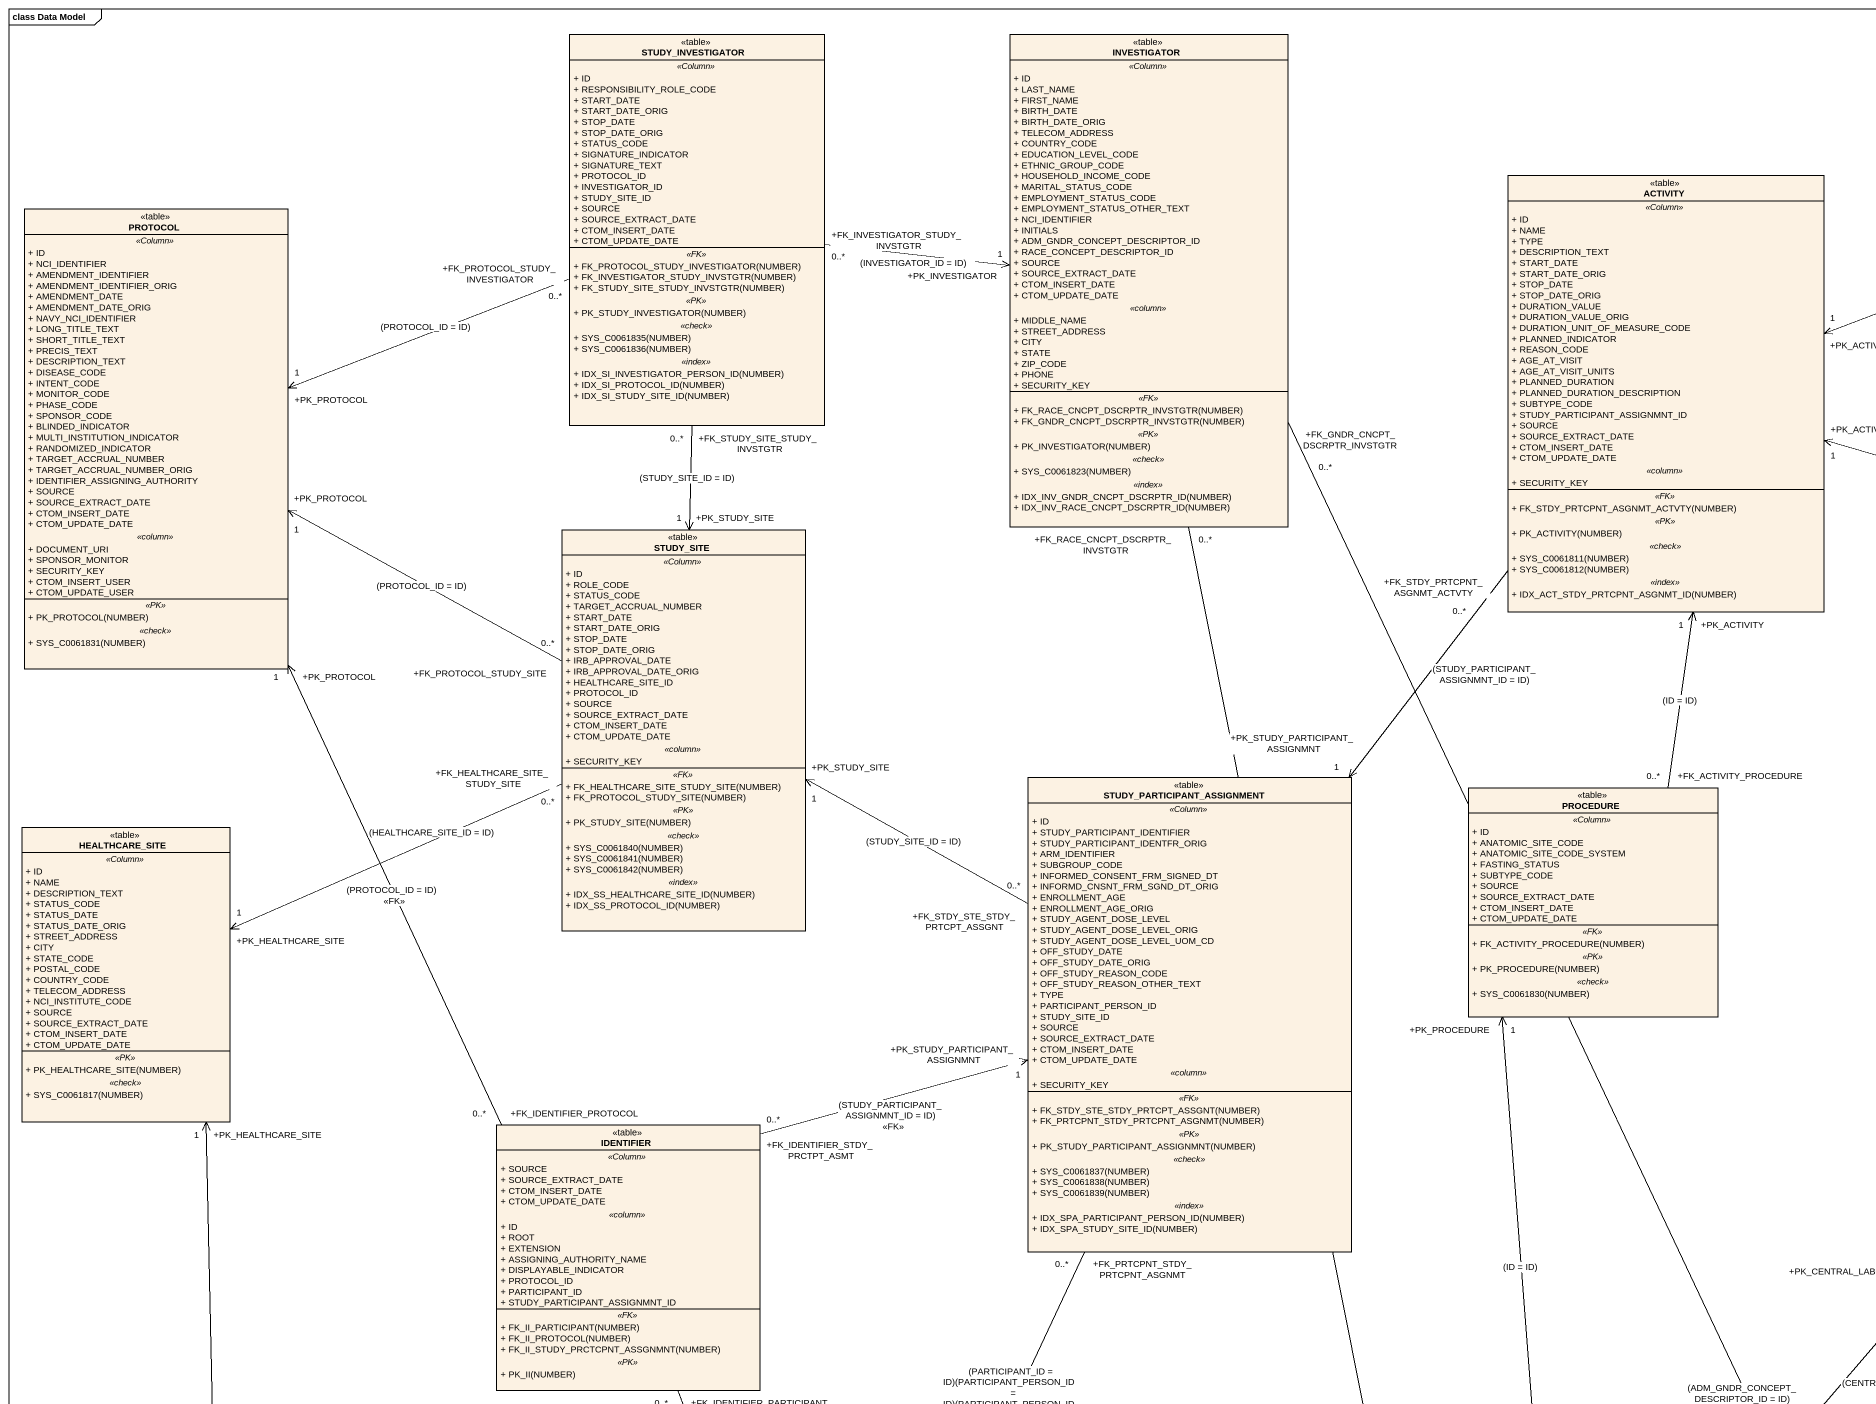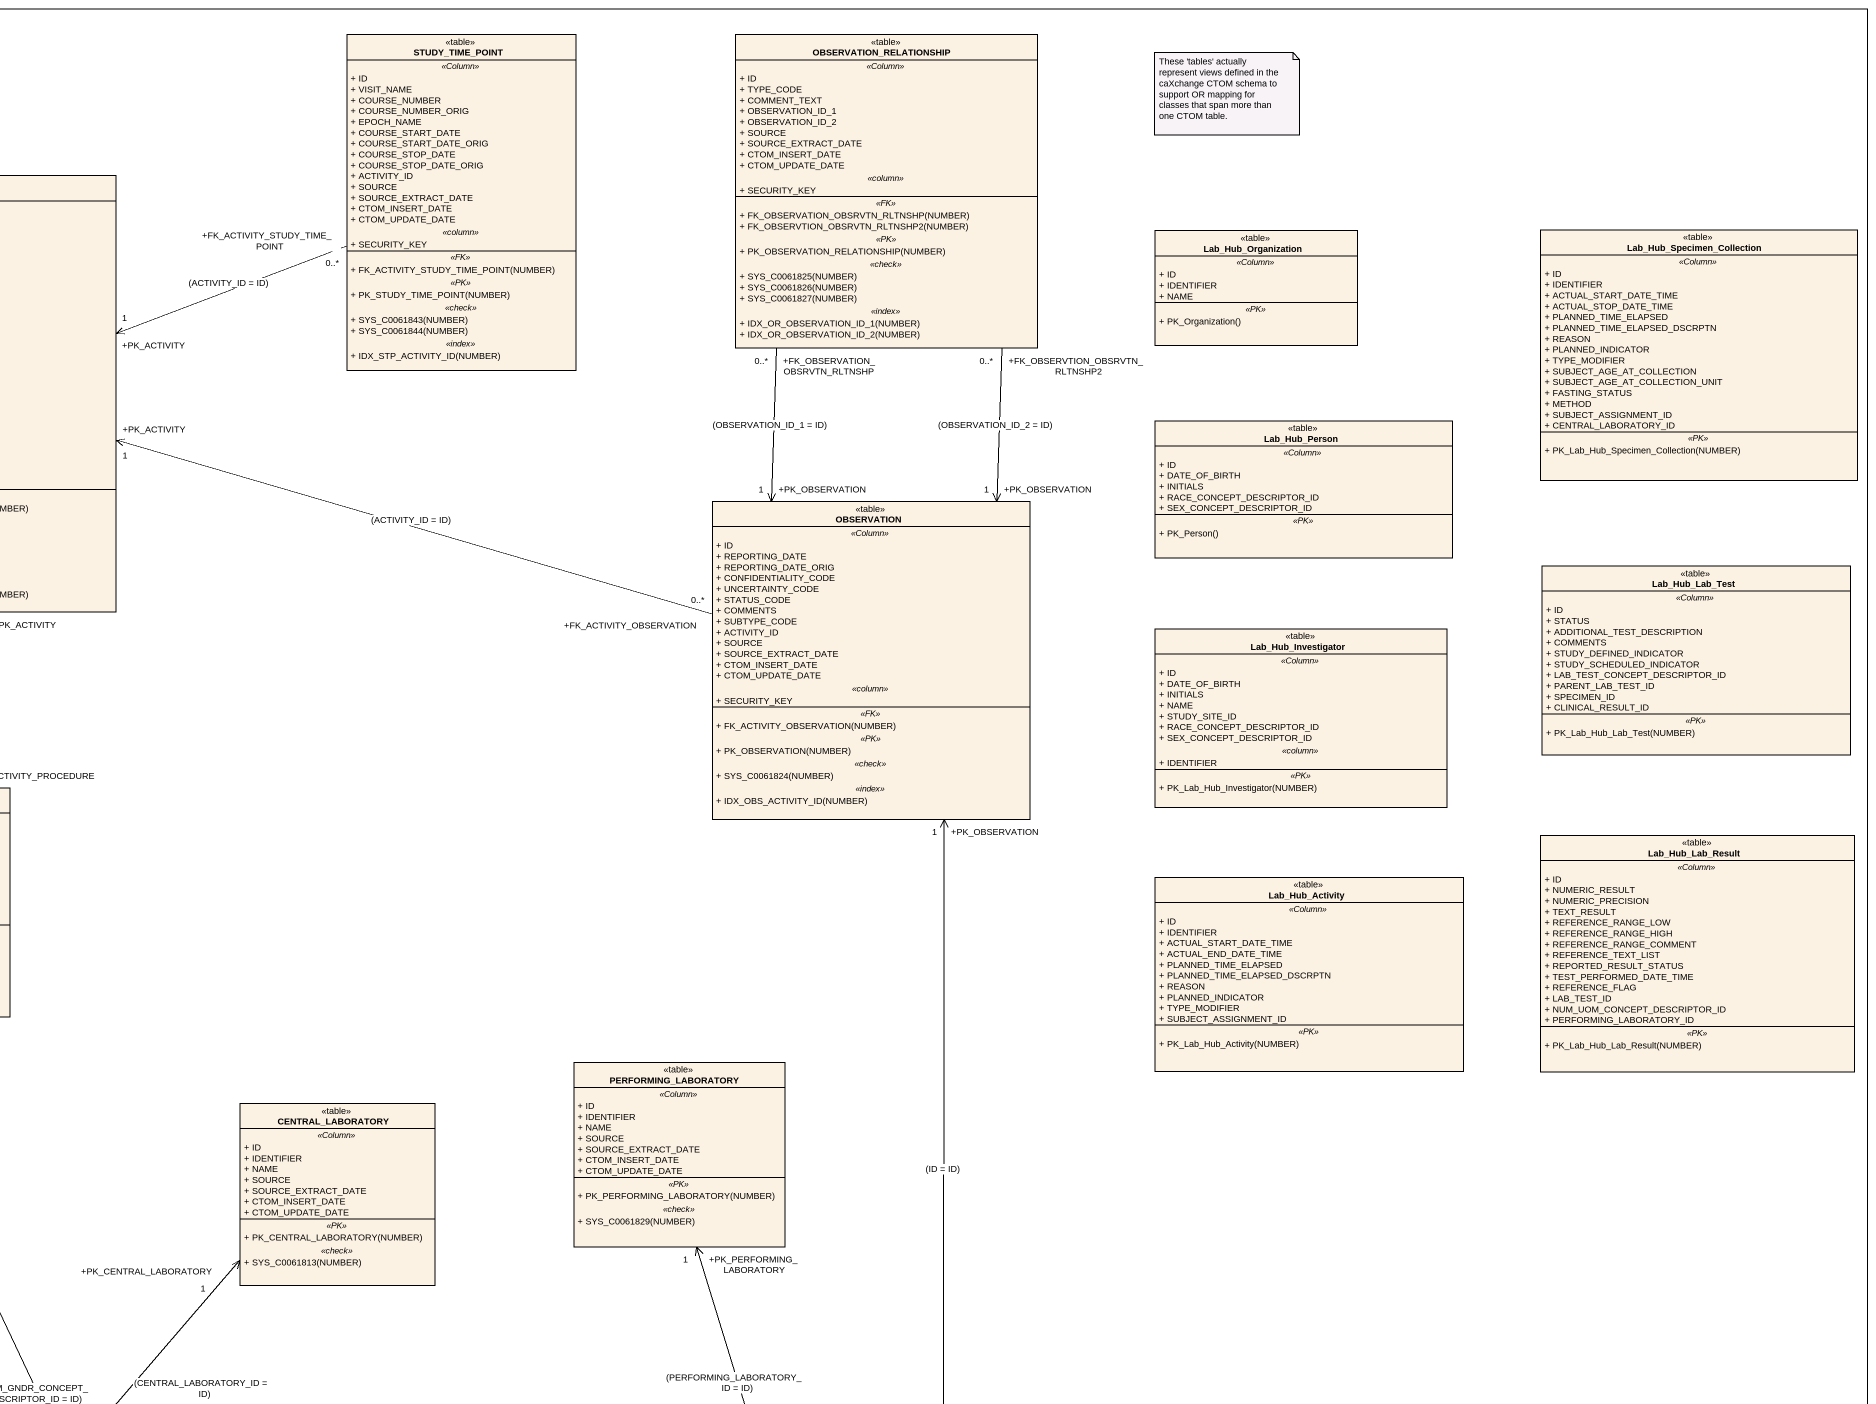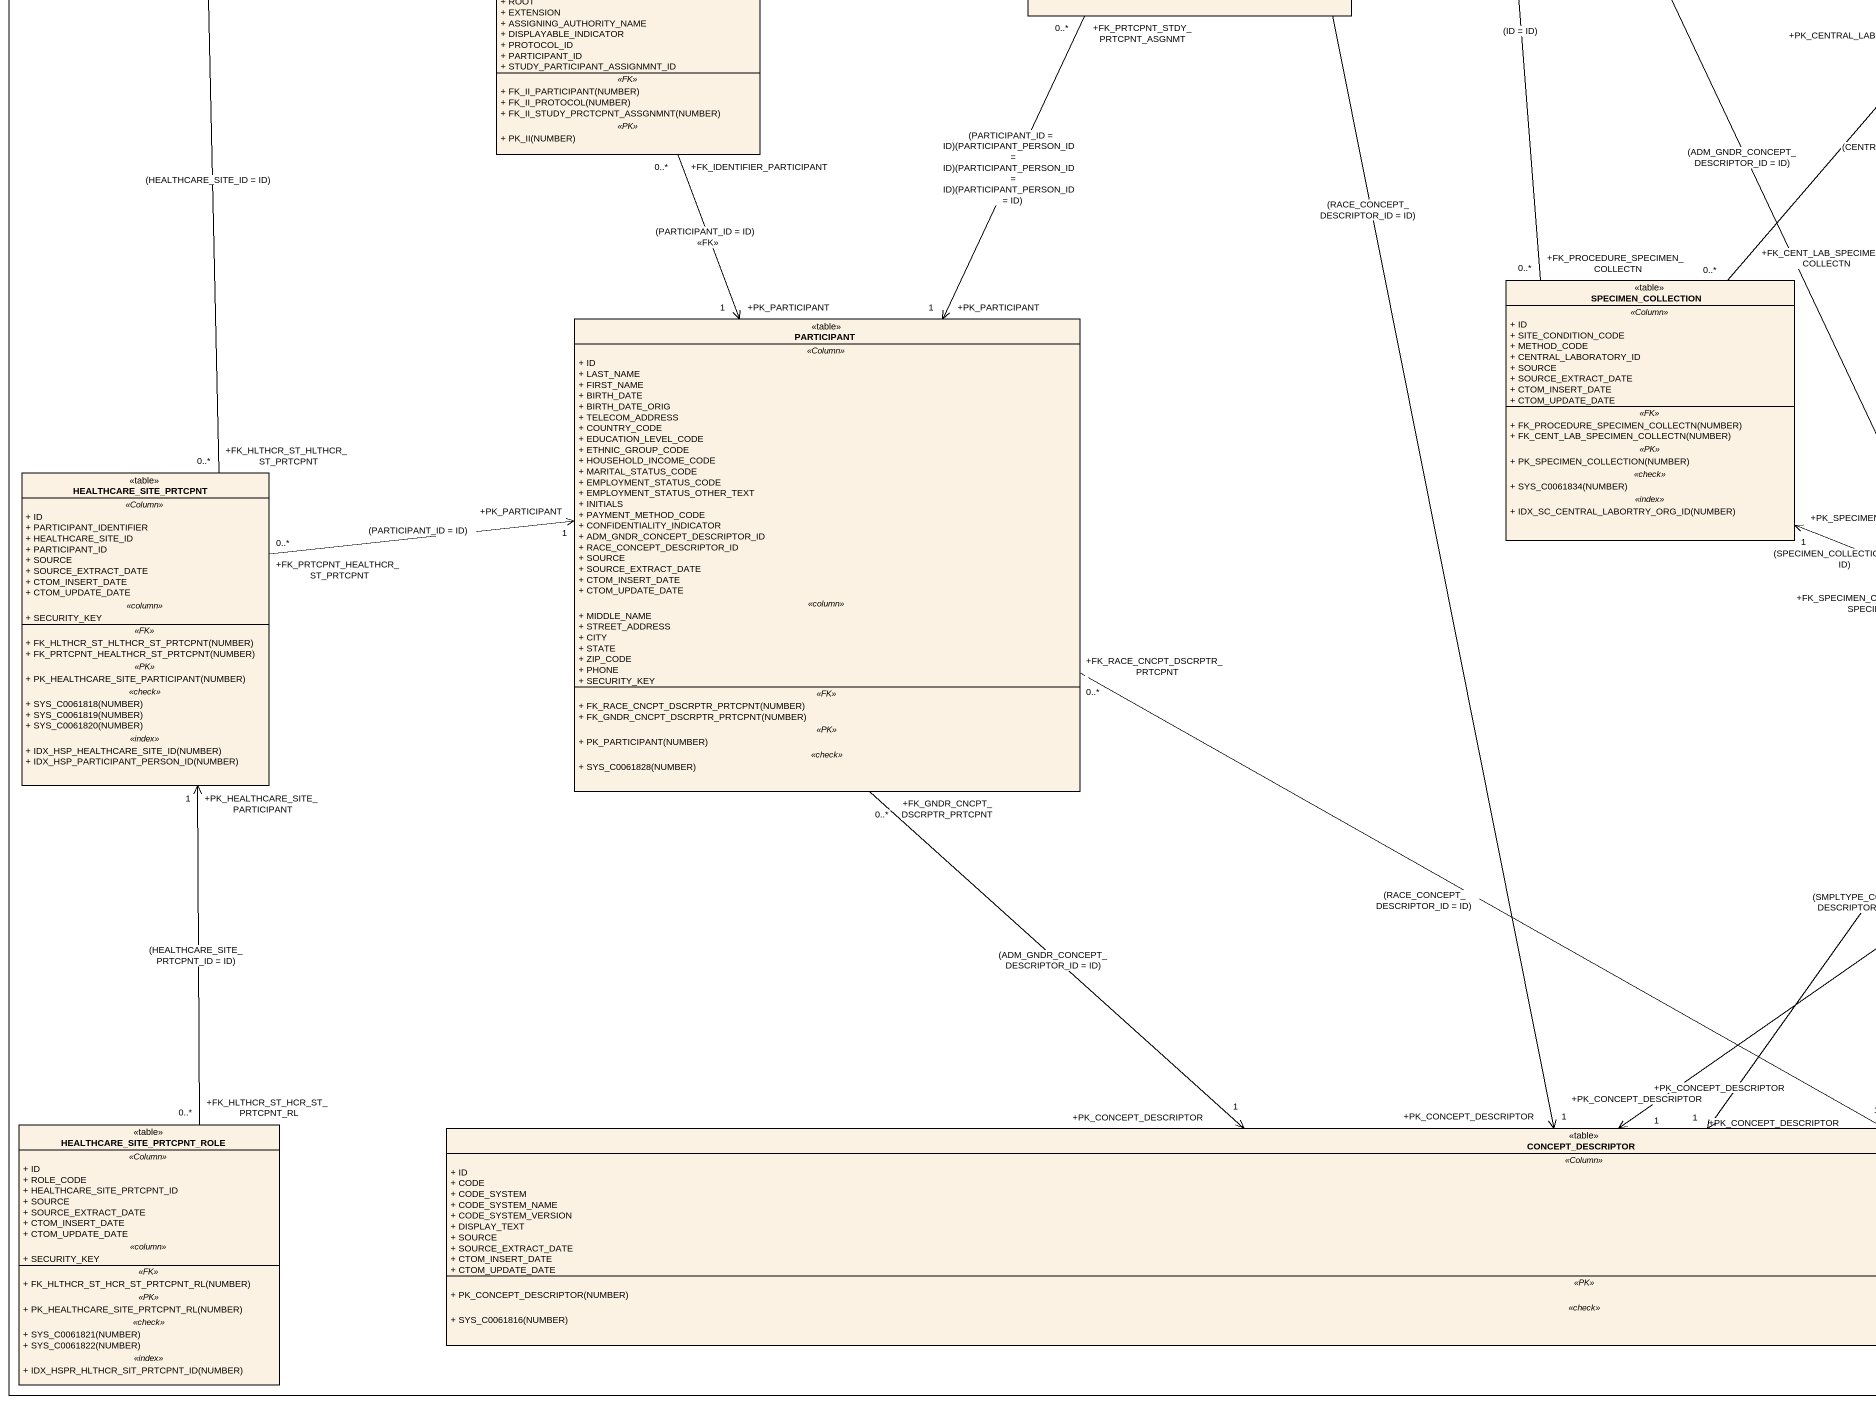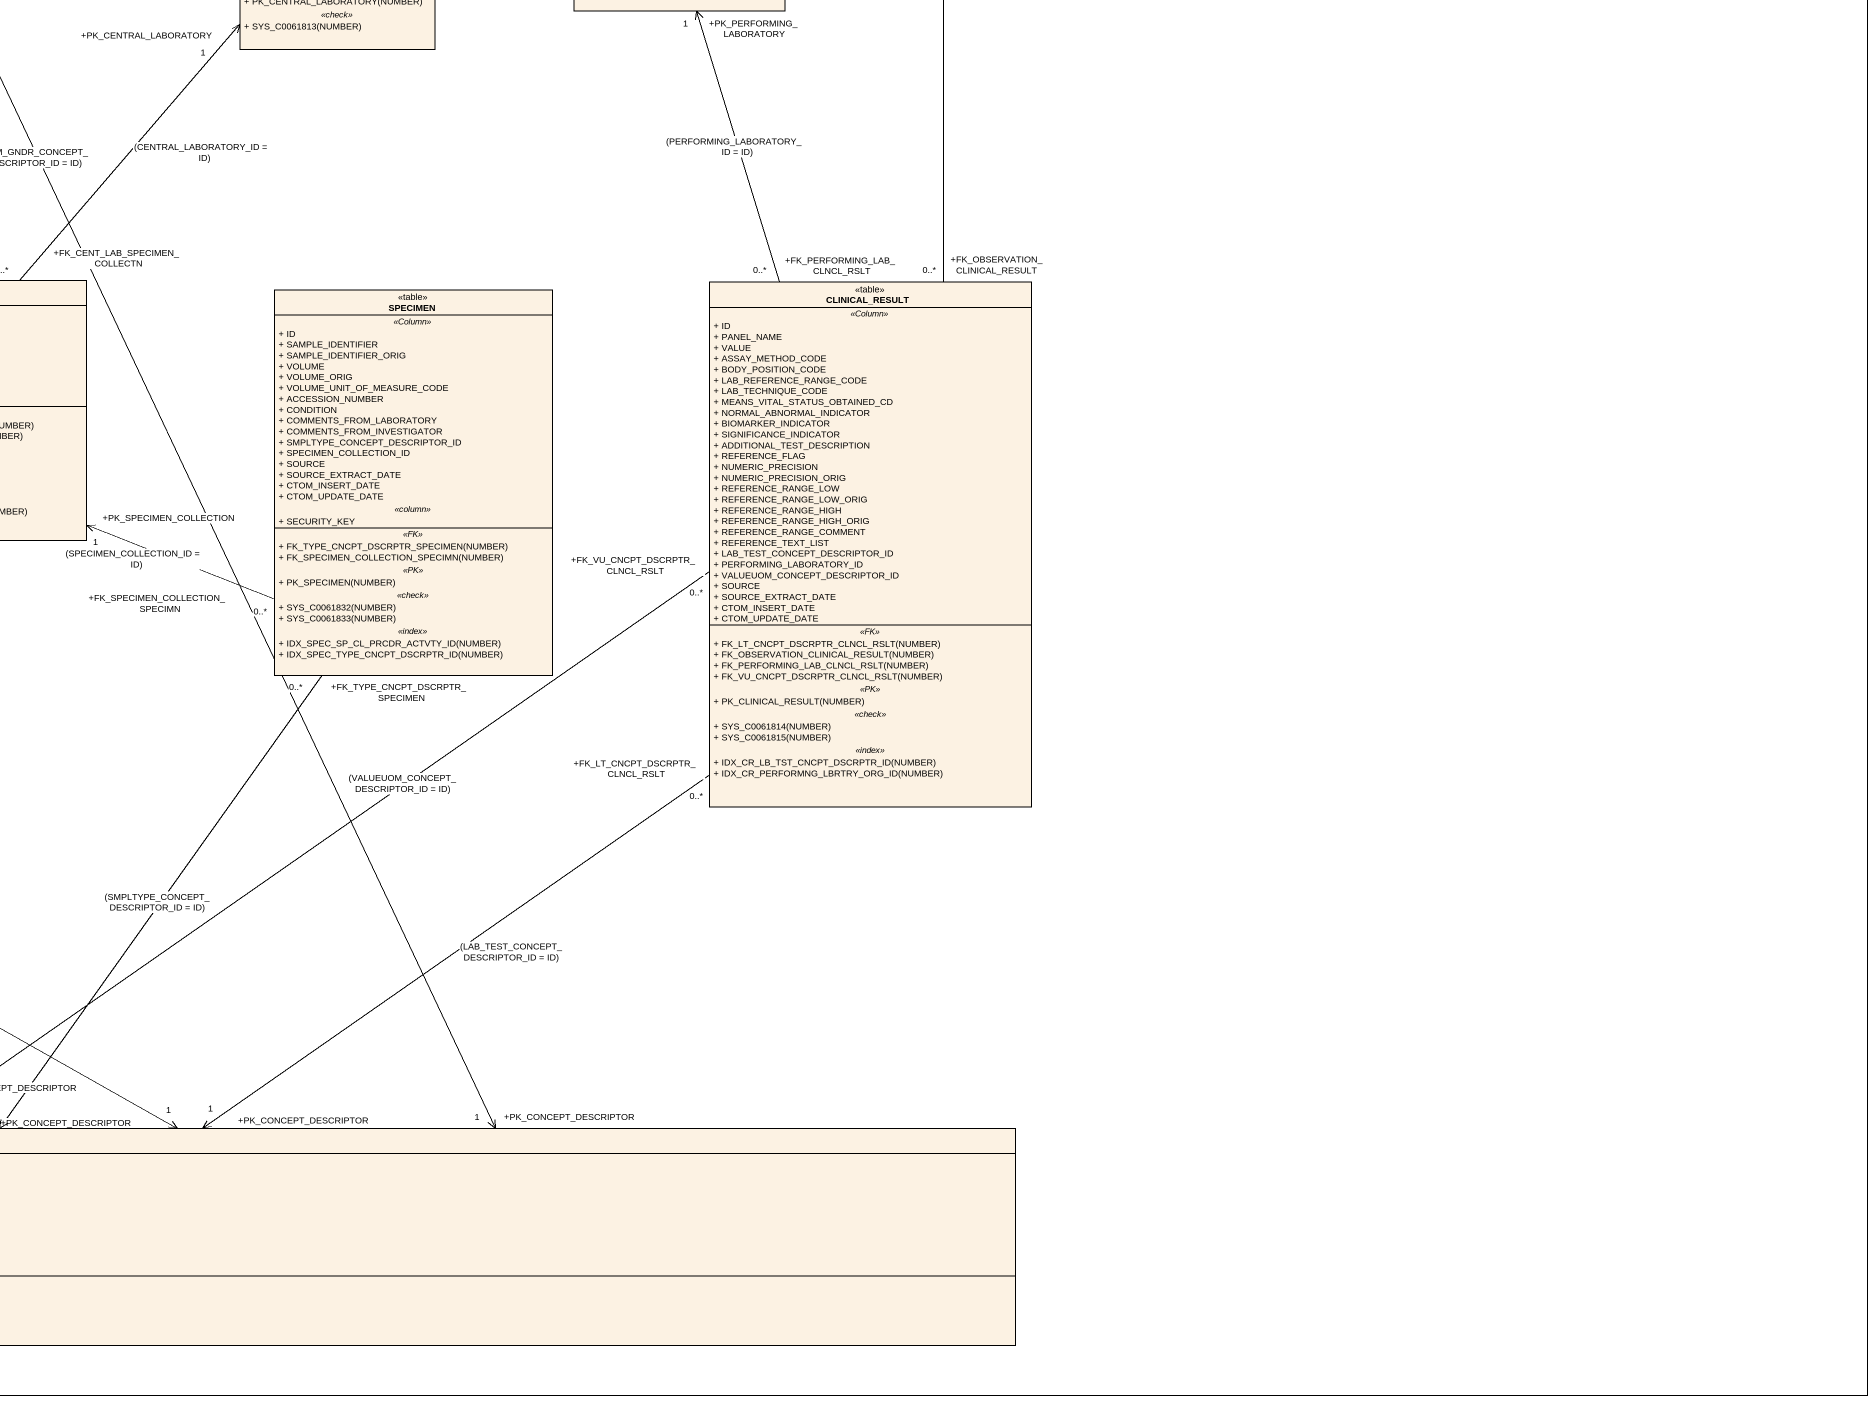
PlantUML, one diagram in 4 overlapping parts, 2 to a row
@startuml
mainframe class Data Model
hide circle
hide empty members
skinparam classAttributeIconSize 0
class STUDY_INVESTIGATOR <<table>> {
  .. <<Column>> ..
  + ID
  + RESPONSIBILITY_ROLE_CODE
  + START_DATE
  + START_DATE_ORIG
  + STOP_DATE
  + STOP_DATE_ORIG
  + STATUS_CODE
  + SIGNATURE_INDICATOR
  + SIGNATURE_TEXT
  + PROTOCOL_ID
  + INVESTIGATOR_ID
  + STUDY_SITE_ID
  + SOURCE
  + SOURCE_EXTRACT_DATE
  + CTOM_INSERT_DATE
  + CTOM_UPDATE_DATE
  .. <<FK>> ..
  + FK_PROTOCOL_STUDY_INVESTIGATOR(NUMBER)
  + FK_INVESTIGATOR_STUDY_INVSTGTR(NUMBER)
  + FK_STUDY_SITE_STUDY_INVSTGTR(NUMBER)
  .. <<PK>> ..
  + PK_STUDY_INVESTIGATOR(NUMBER)
  .. <<check>> ..
  + SYS_C0061835(NUMBER)
  + SYS_C0061836(NUMBER)
  .. <<index>> ..
  + IDX_SI_INVESTIGATOR_PERSON_ID(NUMBER)
  + IDX_SI_PROTOCOL_ID(NUMBER)
  + IDX_SI_STUDY_SITE_ID(NUMBER)
}
class INVESTIGATOR <<table>> {
  .. <<Column>> ..
  + ID
  + LAST_NAME
  + FIRST_NAME
  + BIRTH_DATE
  + BIRTH_DATE_ORIG
  + TELECOM_ADDRESS
  + COUNTRY_CODE
  + EDUCATION_LEVEL_CODE
  + ETHNIC_GROUP_CODE
  + HOUSEHOLD_INCOME_CODE
  + MARITAL_STATUS_CODE
  + EMPLOYMENT_STATUS_CODE
  + EMPLOYMENT_STATUS_OTHER_TEXT
  + NCI_IDENTIFIER
  + INITIALS
  + ADM_GNDR_CONCEPT_DESCRIPTOR_ID
  + RACE_CONCEPT_DESCRIPTOR_ID
  + SOURCE
  + SOURCE_EXTRACT_DATE
  + CTOM_INSERT_DATE
  + CTOM_UPDATE_DATE
  .. <<column>> ..
  + MIDDLE_NAME
  + STREET_ADDRESS
  + CITY
  + STATE
  + ZIP_CODE
  + PHONE
  + SECURITY_KEY
  .. <<FK>> ..
  + FK_RACE_CNCPT_DSCRPTR_INVSTGTR(NUMBER)
  + FK_GNDR_CNCPT_DSCRPTR_INVSTGTR(NUMBER)
  .. <<PK>> ..
  + PK_INVESTIGATOR(NUMBER)
  .. <<check>> ..
  + SYS_C0061823(NUMBER)
  .. <<index>> ..
  + IDX_INV_GNDR_CNCPT_DSCRPTR_ID(NUMBER)
  + IDX_INV_RACE_CNCPT_DSCRPTR_ID(NUMBER)
}
class STUDY_TIME_POINT <<table>> {
  .. <<Column>> ..
  + ID
  + VISIT_NAME
  + COURSE_NUMBER
  + COURSE_NUMBER_ORIG
  + EPOCH_NAME
  + COURSE_START_DATE
  + COURSE_START_DATE_ORIG
  + COURSE_STOP_DATE
  + COURSE_STOP_DATE_ORIG
  + ACTIVITY_ID
  + SOURCE
  + SOURCE_EXTRACT_DATE
  + CTOM_INSERT_DATE
  + CTOM_UPDATE_DATE
  .. <<column>> ..
  + SECURITY_KEY
  .. <<FK>> ..
  + FK_ACTIVITY_STUDY_TIME_POINT(NUMBER)
  .. <<PK>> ..
  + PK_STUDY_TIME_POINT(NUMBER)
  .. <<check>> ..
  + SYS_C0061843(NUMBER)
  + SYS_C0061844(NUMBER)
  .. <<index>> ..
  + IDX_STP_ACTIVITY_ID(NUMBER)
}
class OBSERVATION_RELATIONSHIP <<table>> {
  .. <<Column>> ..
  + ID
  + TYPE_CODE
  + COMMENT_TEXT
  + OBSERVATION_ID_1
  + OBSERVATION_ID_2
  + SOURCE
  + SOURCE_EXTRACT_DATE
  + CTOM_INSERT_DATE
  + CTOM_UPDATE_DATE
  .. <<column>> ..
  + SECURITY_KEY
  .. <<FK>> ..
  + FK_OBSERVATION_OBSRVTN_RLTNSHP(NUMBER)
  + FK_OBSERVTION_OBSRVTN_RLTNSHP2(NUMBER)
  .. <<PK>> ..
  + PK_OBSERVATION_RELATIONSHIP(NUMBER)
  .. <<check>> ..
  + SYS_C0061825(NUMBER)
  + SYS_C0061826(NUMBER)
  + SYS_C0061827(NUMBER)
  .. <<index>> ..
  + IDX_OR_OBSERVATION_ID_1(NUMBER)
  + IDX_OR_OBSERVATION_ID_2(NUMBER)
}
class ACTIVITY <<table>> {
  .. <<Column>> ..
  + ID
  + NAME
  + TYPE
  + DESCRIPTION_TEXT
  + START_DATE
  + START_DATE_ORIG
  + STOP_DATE
  + STOP_DATE_ORIG
  + DURATION_VALUE
  + DURATION_VALUE_ORIG
  + DURATION_UNIT_OF_MEASURE_CODE
  + PLANNED_INDICATOR
  + REASON_CODE
  + AGE_AT_VISIT
  + AGE_AT_VISIT_UNITS
  + PLANNED_DURATION
  + PLANNED_DURATION_DESCRIPTION
  + SUBTYPE_CODE
  + STUDY_PARTICIPANT_ASSIGNMNT_ID
  + SOURCE
  + SOURCE_EXTRACT_DATE
  + CTOM_INSERT_DATE
  + CTOM_UPDATE_DATE
  .. <<column>> ..
  + SECURITY_KEY
  .. <<FK>> ..
  + FK_STDY_PRTCPNT_ASGNMT_ACTVTY(NUMBER)
  .. <<PK>> ..
  + PK_ACTIVITY(NUMBER)
  .. <<check>> ..
  + SYS_C0061811(NUMBER)
  + SYS_C0061812(NUMBER)
  .. <<index>> ..
  + IDX_ACT_STDY_PRTCPNT_ASGNMT_ID(NUMBER)
}
class "PROTOCOL" as PROTOCOL_ <<table>> {
  .. <<Column>> ..
  + ID
  + NCI_IDENTIFIER
  + AMENDMENT_IDENTIFIER
  + AMENDMENT_IDENTIFIER_ORIG
  + AMENDMENT_DATE
  + AMENDMENT_DATE_ORIG
  + NAVY_NCI_IDENTIFIER
  + LONG_TITLE_TEXT
  + SHORT_TITLE_TEXT
  + PRECIS_TEXT
  + DESCRIPTION_TEXT
  + DISEASE_CODE
  + INTENT_CODE
  + MONITOR_CODE
  + PHASE_CODE
  + SPONSOR_CODE
  + BLINDED_INDICATOR
  + MULTI_INSTITUTION_INDICATOR
  + RANDOMIZED_INDICATOR
  + TARGET_ACCRUAL_NUMBER
  + TARGET_ACCRUAL_NUMBER_ORIG
  + IDENTIFIER_ASSIGNING_AUTHORITY
  + SOURCE
  + SOURCE_EXTRACT_DATE
  + CTOM_INSERT_DATE
  + CTOM_UPDATE_DATE
  .. <<column>> ..
  + DOCUMENT_URI
  + SPONSOR_MONITOR
  + SECURITY_KEY
  + CTOM_INSERT_USER
  + CTOM_UPDATE_USER
  .. <<PK>> ..
  + PK_PROTOCOL(NUMBER)
  .. <<check>> ..
  + SYS_C0061831(NUMBER)
}
class Lab_Hub_Organization <<table>> {
  .. <<Column>> ..
  + ID
  + IDENTIFIER
  + NAME
  .. <<PK>> ..
  + PK_Organization()
}
class Lab_Hub_Specimen_Collection <<table>> {
  .. <<Column>> ..
  + ID
  + IDENTIFIER
  + ACTUAL_START_DATE_TIME
  + ACTUAL_STOP_DATE_TIME
  + PLANNED_TIME_ELAPSED
  + PLANNED_TIME_ELAPSED_DSCRPTN
  + REASON
  + PLANNED_INDICATOR
  + TYPE_MODIFIER
  + SUBJECT_AGE_AT_COLLECTION
  + SUBJECT_AGE_AT_COLLECTION_UNIT
  + FASTING_STATUS
  + METHOD
  + SUBJECT_ASSIGNMENT_ID
  + CENTRAL_LABORATORY_ID
  .. <<PK>> ..
  + PK_Lab_Hub_Specimen_Collection(NUMBER)
}
class Lab_Hub_Person <<table>> {
  .. <<Column>> ..
  + ID
  + DATE_OF_BIRTH
  + INITIALS
  + RACE_CONCEPT_DESCRIPTOR_ID
  + SEX_CONCEPT_DESCRIPTOR_ID
  .. <<PK>> ..
  + PK_Person()
}
class OBSERVATION <<table>> {
  .. <<Column>> ..
  + ID
  + REPORTING_DATE
  + REPORTING_DATE_ORIG
  + CONFIDENTIALITY_CODE
  + UNCERTAINTY_CODE
  + STATUS_CODE
  + COMMENTS
  + SUBTYPE_CODE
  + ACTIVITY_ID
  + SOURCE
  + SOURCE_EXTRACT_DATE
  + CTOM_INSERT_DATE
  + CTOM_UPDATE_DATE
  .. <<column>> ..
  + SECURITY_KEY
  .. <<FK>> ..
  + FK_ACTIVITY_OBSERVATION(NUMBER)
  .. <<PK>> ..
  + PK_OBSERVATION(NUMBER)
  .. <<check>> ..
  + SYS_C0061824(NUMBER)
  .. <<index>> ..
  + IDX_OBS_ACTIVITY_ID(NUMBER)
}
class STUDY_SITE <<table>> {
  .. <<Column>> ..
  + ID
  + ROLE_CODE
  + STATUS_CODE
  + TARGET_ACCRUAL_NUMBER
  + START_DATE
  + START_DATE_ORIG
  + STOP_DATE
  + STOP_DATE_ORIG
  + IRB_APPROVAL_DATE
  + IRB_APPROVAL_DATE_ORIG
  + HEALTHCARE_SITE_ID
  + PROTOCOL_ID
  + SOURCE
  + SOURCE_EXTRACT_DATE
  + CTOM_INSERT_DATE
  + CTOM_UPDATE_DATE
  .. <<column>> ..
  + SECURITY_KEY
  .. <<FK>> ..
  + FK_HEALTHCARE_SITE_STUDY_SITE(NUMBER)
  + FK_PROTOCOL_STUDY_SITE(NUMBER)
  .. <<PK>> ..
  + PK_STUDY_SITE(NUMBER)
  .. <<check>> ..
  + SYS_C0061840(NUMBER)
  + SYS_C0061841(NUMBER)
  + SYS_C0061842(NUMBER)
  .. <<index>> ..
  + IDX_SS_HEALTHCARE_SITE_ID(NUMBER)
  + IDX_SS_PROTOCOL_ID(NUMBER)
}
class Lab_Hub_Lab_Test <<table>> {
  .. <<Column>> ..
  + ID
  + STATUS
  + ADDITIONAL_TEST_DESCRIPTION
  + COMMENTS
  + STUDY_DEFINED_INDICATOR
  + STUDY_SCHEDULED_INDICATOR
  + LAB_TEST_CONCEPT_DESCRIPTOR_ID
  + PARENT_LAB_TEST_ID
  + SPECIMEN_ID
  + CLINICAL_RESULT_ID
  .. <<PK>> ..
  + PK_Lab_Hub_Lab_Test(NUMBER)
}
class Lab_Hub_Investigator <<table>> {
  .. <<Column>> ..
  + ID
  + DATE_OF_BIRTH
  + INITIALS
  + NAME
  + STUDY_SITE_ID
  + RACE_CONCEPT_DESCRIPTOR_ID
  + SEX_CONCEPT_DESCRIPTOR_ID
  .. <<column>> ..
  + IDENTIFIER
  .. <<PK>> ..
  + PK_Lab_Hub_Investigator(NUMBER)
}
class STUDY_PARTICIPANT_ASSIGNMENT <<table>> {
  .. <<Column>> ..
  + ID
  + STUDY_PARTICIPANT_IDENTIFIER
  + STUDY_PARTICIPANT_IDENTFR_ORIG
  + ARM_IDENTIFIER
  + SUBGROUP_CODE
  + INFORMED_CONSENT_FRM_SIGNED_DT
  + INFORMD_CNSNT_FRM_SGND_DT_ORIG
  + ENROLLMENT_AGE
  + ENROLLMENT_AGE_ORIG
  + STUDY_AGENT_DOSE_LEVEL
  + STUDY_AGENT_DOSE_LEVEL_ORIG
  + STUDY_AGENT_DOSE_LEVEL_UOM_CD
  + OFF_STUDY_DATE
  + OFF_STUDY_DATE_ORIG
  + OFF_STUDY_REASON_CODE
  + OFF_STUDY_REASON_OTHER_TEXT
  + TYPE
  + PARTICIPANT_PERSON_ID
  + STUDY_SITE_ID
  + SOURCE
  + SOURCE_EXTRACT_DATE
  + CTOM_INSERT_DATE
  + CTOM_UPDATE_DATE
  .. <<column>> ..
  + SECURITY_KEY
  .. <<FK>> ..
  + FK_STDY_STE_STDY_PRTCPT_ASSGNT(NUMBER)
  + FK_PRTCPNT_STDY_PRTCPNT_ASGNMT(NUMBER)
  .. <<PK>> ..
  + PK_STUDY_PARTICIPANT_ASSIGNMNT(NUMBER)
  .. <<check>> ..
  + SYS_C0061837(NUMBER)
  + SYS_C0061838(NUMBER)
  + SYS_C0061839(NUMBER)
  .. <<index>> ..
  + IDX_SPA_PARTICIPANT_PERSON_ID(NUMBER)
  + IDX_SPA_STUDY_SITE_ID(NUMBER)
}
class PROCEDURE <<table>> {
  .. <<Column>> ..
  + ID
  + ANATOMIC_SITE_CODE
  + ANATOMIC_SITE_CODE_SYSTEM
  + FASTING_STATUS
  + SUBTYPE_CODE
  + SOURCE
  + SOURCE_EXTRACT_DATE
  + CTOM_INSERT_DATE
  + CTOM_UPDATE_DATE
  .. <<FK>> ..
  + FK_ACTIVITY_PROCEDURE(NUMBER)
  .. <<PK>> ..
  + PK_PROCEDURE(NUMBER)
  .. <<check>> ..
  + SYS_C0061830(NUMBER)
}
class HEALTHCARE_SITE <<table>> {
  .. <<Column>> ..
  + ID
  + NAME
  + DESCRIPTION_TEXT
  + STATUS_CODE
  + STATUS_DATE
  + STATUS_DATE_ORIG
  + STREET_ADDRESS
  + CITY
  + STATE_CODE
  + POSTAL_CODE
  + COUNTRY_CODE
  + TELECOM_ADDRESS
  + NCI_INSTITUTE_CODE
  + SOURCE
  + SOURCE_EXTRACT_DATE
  + CTOM_INSERT_DATE
  + CTOM_UPDATE_DATE
  .. <<PK>> ..
  + PK_HEALTHCARE_SITE(NUMBER)
  .. <<check>> ..
  + SYS_C0061817(NUMBER)
}
class Lab_Hub_Lab_Result <<table>> {
  .. <<Column>> ..
  + ID
  + NUMERIC_RESULT
  + NUMERIC_PRECISION
  + TEXT_RESULT
  + REFERENCE_RANGE_LOW
  + REFERENCE_RANGE_HIGH
  + REFERENCE_RANGE_COMMENT
  + REFERENCE_TEXT_LIST
  + REPORTED_RESULT_STATUS
  + TEST_PERFORMED_DATE_TIME
  + REFERENCE_FLAG
  + LAB_TEST_ID
  + NUM_UOM_CONCEPT_DESCRIPTOR_ID
  + PERFORMING_LABORATORY_ID
  .. <<PK>> ..
  + PK_Lab_Hub_Lab_Result(NUMBER)
}
class Lab_Hub_Activity <<table>> {
  .. <<Column>> ..
  + ID
  + IDENTIFIER
  + ACTUAL_START_DATE_TIME
  + ACTUAL_END_DATE_TIME
  + PLANNED_TIME_ELAPSED
  + PLANNED_TIME_ELAPSED_DSCRPTN
  + REASON
  + PLANNED_INDICATOR
  + TYPE_MODIFIER
  + SUBJECT_ASSIGNMENT_ID
  .. <<PK>> ..
  + PK_Lab_Hub_Activity(NUMBER)
}
class PERFORMING_LABORATORY <<table>> {
  .. <<Column>> ..
  + ID
  + IDENTIFIER
  + NAME
  + SOURCE
  + SOURCE_EXTRACT_DATE
  + CTOM_INSERT_DATE
  + CTOM_UPDATE_DATE
  .. <<PK>> ..
  + PK_PERFORMING_LABORATORY(NUMBER)
  .. <<check>> ..
  + SYS_C0061829(NUMBER)
}
class IDENTIFIER <<table>> {
  .. <<Column>> ..
  + SOURCE
  + SOURCE_EXTRACT_DATE
  + CTOM_INSERT_DATE
  + CTOM_UPDATE_DATE
  .. <<column>> ..
  + ID
  + ROOT
  + EXTENSION
  + ASSIGNING_AUTHORITY_NAME
  + DISPLAYABLE_INDICATOR
  + PROTOCOL_ID
  + PARTICIPANT_ID
  + STUDY_PARTICIPANT_ASSIGNMNT_ID
  .. <<FK>> ..
  + FK_II_PARTICIPANT(NUMBER)
  + FK_II_PROTOCOL(NUMBER)
  + FK_II_STUDY_PRCTCPNT_ASSGNMNT(NUMBER)
  .. <<PK>> ..
  + PK_II(NUMBER)
}
class CENTRAL_LABORATORY <<table>> {
  .. <<Column>> ..
  + ID
  + IDENTIFIER
  + NAME
  + SOURCE
  + SOURCE_EXTRACT_DATE
  + CTOM_INSERT_DATE
  + CTOM_UPDATE_DATE
  .. <<PK>> ..
  + PK_CENTRAL_LABORATORY(NUMBER)
  .. <<check>> ..
  + SYS_C0061813(NUMBER)
}
class SPECIMEN_COLLECTION <<table>> {
  .. <<Column>> ..
  + ID
  + SITE_CONDITION_CODE
  + METHOD_CODE
  + CENTRAL_LABORATORY_ID
  + SOURCE
  + SOURCE_EXTRACT_DATE
  + CTOM_INSERT_DATE
  + CTOM_UPDATE_DATE
  .. <<FK>> ..
  + FK_PROCEDURE_SPECIMEN_COLLECTN(NUMBER)
  + FK_CENT_LAB_SPECIMEN_COLLECTN(NUMBER)
  .. <<PK>> ..
  + PK_SPECIMEN_COLLECTION(NUMBER)
  .. <<check>> ..
  + SYS_C0061834(NUMBER)
  .. <<index>> ..
  + IDX_SC_CENTRAL_LABORTRY_ORG_ID(NUMBER)
}
class CLINICAL_RESULT <<table>> {
  .. <<Column>> ..
  + ID
  + PANEL_NAME
  + VALUE
  + ASSAY_METHOD_CODE
  + BODY_POSITION_CODE
  + LAB_REFERENCE_RANGE_CODE
  + LAB_TECHNIQUE_CODE
  + MEANS_VITAL_STATUS_OBTAINED_CD
  + NORMAL_ABNORMAL_INDICATOR
  + BIOMARKER_INDICATOR
  + SIGNIFICANCE_INDICATOR
  + ADDITIONAL_TEST_DESCRIPTION
  + REFERENCE_FLAG
  + NUMERIC_PRECISION
  + NUMERIC_PRECISION_ORIG
  + REFERENCE_RANGE_LOW
  + REFERENCE_RANGE_LOW_ORIG
  + REFERENCE_RANGE_HIGH
  + REFERENCE_RANGE_HIGH_ORIG
  + REFERENCE_RANGE_COMMENT
  + REFERENCE_TEXT_LIST
  + LAB_TEST_CONCEPT_DESCRIPTOR_ID
  + PERFORMING_LABORATORY_ID
  + VALUEUOM_CONCEPT_DESCRIPTOR_ID
  + SOURCE
  + SOURCE_EXTRACT_DATE
  + CTOM_INSERT_DATE
  + CTOM_UPDATE_DATE
  .. <<FK>> ..
  + FK_LT_CNCPT_DSCRPTR_CLNCL_RSLT(NUMBER)
  + FK_OBSERVATION_CLINICAL_RESULT(NUMBER)
  + FK_PERFORMING_LAB_CLNCL_RSLT(NUMBER)
  + FK_VU_CNCPT_DSCRPTR_CLNCL_RSLT(NUMBER)
  .. <<PK>> ..
  + PK_CLINICAL_RESULT(NUMBER)
  .. <<check>> ..
  + SYS_C0061814(NUMBER)
  + SYS_C0061815(NUMBER)
  .. <<index>> ..
  + IDX_CR_LB_TST_CNCPT_DSCRPTR_ID(NUMBER)
  + IDX_CR_PERFORMNG_LBRTRY_ORG_ID(NUMBER)
}
class "PARTICIPANT" as PARTICIPANT_ <<table>> {
  .. <<Column>> ..
  + ID
  + LAST_NAME
  + FIRST_NAME
  + BIRTH_DATE
  + BIRTH_DATE_ORIG
  + TELECOM_ADDRESS
  + COUNTRY_CODE
  + EDUCATION_LEVEL_CODE
  + ETHNIC_GROUP_CODE
  + HOUSEHOLD_INCOME_CODE
  + MARITAL_STATUS_CODE
  + EMPLOYMENT_STATUS_CODE
  + EMPLOYMENT_STATUS_OTHER_TEXT
  + INITIALS
  + PAYMENT_METHOD_CODE
  + CONFIDENTIALITY_INDICATOR
  + ADM_GNDR_CONCEPT_DESCRIPTOR_ID
  + RACE_CONCEPT_DESCRIPTOR_ID
  + SOURCE
  + SOURCE_EXTRACT_DATE
  + CTOM_INSERT_DATE
  + CTOM_UPDATE_DATE
  .. <<column>> ..
  + MIDDLE_NAME
  + STREET_ADDRESS
  + CITY
  + STATE
  + ZIP_CODE
  + PHONE
  + SECURITY_KEY
  .. <<FK>> ..
  + FK_RACE_CNCPT_DSCRPTR_PRTCPNT(NUMBER)
  + FK_GNDR_CNCPT_DSCRPTR_PRTCPNT(NUMBER)
  .. <<PK>> ..
  + PK_PARTICIPANT(NUMBER)
  .. <<check>> ..
  + SYS_C0061828(NUMBER)
}
class SPECIMEN <<table>> {
  .. <<Column>> ..
  + ID
  + SAMPLE_IDENTIFIER
  + SAMPLE_IDENTIFIER_ORIG
  + VOLUME
  + VOLUME_ORIG
  + VOLUME_UNIT_OF_MEASURE_CODE
  + ACCESSION_NUMBER
  + CONDITION
  + COMMENTS_FROM_LABORATORY
  + COMMENTS_FROM_INVESTIGATOR
  + SMPLTYPE_CONCEPT_DESCRIPTOR_ID
  + SPECIMEN_COLLECTION_ID
  + SOURCE
  + SOURCE_EXTRACT_DATE
  + CTOM_INSERT_DATE
  + CTOM_UPDATE_DATE
  .. <<column>> ..
  + SECURITY_KEY
  .. <<FK>> ..
  + FK_TYPE_CNCPT_DSCRPTR_SPECIMEN(NUMBER)
  + FK_SPECIMEN_COLLECTION_SPECIMN(NUMBER)
  .. <<PK>> ..
  + PK_SPECIMEN(NUMBER)
  .. <<check>> ..
  + SYS_C0061832(NUMBER)
  + SYS_C0061833(NUMBER)
  .. <<index>> ..
  + IDX_SPEC_SP_CL_PRCDR_ACTVTY_ID(NUMBER)
  + IDX_SPEC_TYPE_CNCPT_DSCRPTR_ID(NUMBER)
}
class HEALTHCARE_SITE_PRTCPNT <<table>> {
  .. <<Column>> ..
  + ID
  + PARTICIPANT_IDENTIFIER
  + HEALTHCARE_SITE_ID
  + PARTICIPANT_ID
  + SOURCE
  + SOURCE_EXTRACT_DATE
  + CTOM_INSERT_DATE
  + CTOM_UPDATE_DATE
  .. <<column>> ..
  + SECURITY_KEY
  .. <<FK>> ..
  + FK_HLTHCR_ST_HLTHCR_ST_PRTCPNT(NUMBER)
  + FK_PRTCPNT_HEALTHCR_ST_PRTCPNT(NUMBER)
  .. <<PK>> ..
  + PK_HEALTHCARE_SITE_PARTICIPANT(NUMBER)
  .. <<check>> ..
  + SYS_C0061818(NUMBER)
  + SYS_C0061819(NUMBER)
  + SYS_C0061820(NUMBER)
  .. <<index>> ..
  + IDX_HSP_HEALTHCARE_SITE_ID(NUMBER)
  + IDX_HSP_PARTICIPANT_PERSON_ID(NUMBER)
}
class HEALTHCARE_SITE_PRTCPNT_ROLE <<table>> {
  .. <<Column>> ..
  + ID
  + ROLE_CODE
  + HEALTHCARE_SITE_PRTCPNT_ID
  + SOURCE
  + SOURCE_EXTRACT_DATE
  + CTOM_INSERT_DATE
  + CTOM_UPDATE_DATE
  .. <<column>> ..
  + SECURITY_KEY
  .. <<FK>> ..
  + FK_HLTHCR_ST_HCR_ST_PRTCPNT_RL(NUMBER)
  .. <<PK>> ..
  + PK_HEALTHCARE_SITE_PRTCPNT_RL(NUMBER)
  .. <<check>> ..
  + SYS_C0061821(NUMBER)
  + SYS_C0061822(NUMBER)
  .. <<index>> ..
  + IDX_HSPR_HLTHCR_SIT_PRTCPNT_ID(NUMBER)
}
class CONCEPT_DESCRIPTOR <<table>> {
  .. <<Column>> ..
  + ID
  + CODE
  + CODE_SYSTEM
  + CODE_SYSTEM_NAME
  + CODE_SYSTEM_VERSION
  + DISPLAY_TEXT
  + SOURCE
  + SOURCE_EXTRACT_DATE
  + CTOM_INSERT_DATE
  + CTOM_UPDATE_DATE
  .. <<PK>> ..
  + PK_CONCEPT_DESCRIPTOR(NUMBER)
  .. <<check>> ..
  + SYS_C0061816(NUMBER)
}
STUDY_INVESTIGATOR "+FK_INVESTIGATOR_STUDY_INVSTGTR\n0..*" -right-> "+PK_INVESTIGATOR\n1" INVESTIGATOR : (INVESTIGATOR_ID = ID)
STUDY_INVESTIGATOR "+FK_PROTOCOL_STUDY_INVESTIGATOR\n0..*" -left-> "+PK_PROTOCOL\n1" PROTOCOL_ : (PROTOCOL_ID = ID)
STUDY_INVESTIGATOR "+FK_STUDY_SITE_STUDY_INVSTGTR\n0..*" --> "+PK_STUDY_SITE\n1" STUDY_SITE : (STUDY_SITE_ID = ID)
INVESTIGATOR "+FK_GNDR_CNCPT_DSCRPTR_INVSTGTR\n0..*" --> "+PK_CONCEPT_DESCRIPTOR\n1" CONCEPT_DESCRIPTOR : (ADM_GNDR_CONCEPT_DESCRIPTOR_ID = ID)
INVESTIGATOR "+FK_RACE_CNCPT_DSCRPTR_INVSTGTR\n0..*" --> "+PK_CONCEPT_DESCRIPTOR\n1" CONCEPT_DESCRIPTOR : (RACE_CONCEPT_DESCRIPTOR_ID = ID)
STUDY_TIME_POINT "+FK_ACTIVITY_STUDY_TIME_POINT\n0..*" -left-> "+PK_ACTIVITY\n1" ACTIVITY : (ACTIVITY_ID = ID)
OBSERVATION_RELATIONSHIP "+FK_OBSERVATION_OBSRVTN_RLTNSHP\n0..*" --> "+PK_OBSERVATION\n1" OBSERVATION : (OBSERVATION_ID_1 = ID)
OBSERVATION_RELATIONSHIP "+FK_OBSERVTION_OBSRVTN_RLTNSHP2\n0..*" --> "+PK_OBSERVATION\n1" OBSERVATION : (OBSERVATION_ID_2 = ID)
ACTIVITY "+FK_STDY_PRTCPNT_ASGNMT_ACTVTY\n0..*" --> "+PK_STUDY_PARTICIPANT_ASSIGNMNT\n1" STUDY_PARTICIPANT_ASSIGNMENT : (STUDY_PARTICIPANT_ASSIGNMNT_ID = ID)
OBSERVATION "+FK_ACTIVITY_OBSERVATION\n0..*" -left-> "+PK_ACTIVITY\n1" ACTIVITY : (ACTIVITY_ID = ID)
STUDY_SITE "+FK_PROTOCOL_STUDY_SITE\n0..*" -left-> "+PK_PROTOCOL\n1" PROTOCOL_ : (PROTOCOL_ID = ID)
STUDY_SITE "+FK_HEALTHCARE_SITE_STUDY_SITE\n0..*" -left-> "+PK_HEALTHCARE_SITE\n1" HEALTHCARE_SITE : (HEALTHCARE_SITE_ID = ID)
STUDY_PARTICIPANT_ASSIGNMENT "+FK_STDY_STE_STDY_PRTCPT_ASSGNT\n0..*" -left-> "+PK_STUDY_SITE\n1" STUDY_SITE : (STUDY_SITE_ID = ID)
STUDY_PARTICIPANT_ASSIGNMENT "+FK_PRTCPNT_STDY_PRTCPNT_ASGNMT\n0..*" --> "+PK_PARTICIPANT\n1" PARTICIPANT_ : (PARTICIPANT_ID = ID)(PARTICIPANT_PERSON_ID = ID)(PARTICIPANT_PERSON_ID = ID)(PARTICIPANT_PERSON_ID = ID)
PROCEDURE "+FK_ACTIVITY_PROCEDURE\n0..*" -up-> "+PK_ACTIVITY\n1" ACTIVITY : (ID = ID)
IDENTIFIER "+FK_IDENTIFIER_PROTOCOL\n0..*" -up-> "+PK_PROTOCOL\n1" PROTOCOL_ : (PROTOCOL_ID = ID)\n<<FK>>
IDENTIFIER "+FK_IDENTIFIER_STDY_PRCTPT_ASMT\n0..*" -right-> "+PK_STUDY_PARTICIPANT_ASSIGNMNT\n1" STUDY_PARTICIPANT_ASSIGNMENT : (STUDY_PARTICIPANT_ASSIGNMNT_ID = ID)\n<<FK>>
IDENTIFIER "+FK_IDENTIFIER_PARTICIPANT\n0..*" --> "+PK_PARTICIPANT\n1" PARTICIPANT_ : (PARTICIPANT_ID = ID)\n<<FK>>
SPECIMEN_COLLECTION "+FK_PROCEDURE_SPECIMEN_COLLECTN\n0..*" -up-> "+PK_PROCEDURE\n1" PROCEDURE : (ID = ID)
SPECIMEN_COLLECTION "+FK_CENT_LAB_SPECIMEN_COLLECTN\n0..*" -up-> "+PK_CENTRAL_LABORATORY\n1" CENTRAL_LABORATORY : (CENTRAL_LABORATORY_ID = ID)
CLINICAL_RESULT "+FK_OBSERVATION_CLINICAL_RESULT\n0..*" -up-> "+PK_OBSERVATION\n1" OBSERVATION : (ID = ID)
CLINICAL_RESULT "+FK_PERFORMING_LAB_CLNCL_RSLT\n0..*" -up-> "+PK_PERFORMING_LABORATORY\n1" PERFORMING_LABORATORY : (PERFORMING_LABORATORY_ID = ID)
CLINICAL_RESULT "+FK_VU_CNCPT_DSCRPTR_CLNCL_RSLT\n0..*" --> "+PK_CONCEPT_DESCRIPTOR\n1" CONCEPT_DESCRIPTOR : (VALUEUOM_CONCEPT_DESCRIPTOR_ID = ID)
CLINICAL_RESULT "+FK_LT_CNCPT_DSCRPTR_CLNCL_RSLT\n0..*" --> "+PK_CONCEPT_DESCRIPTOR\n1" CONCEPT_DESCRIPTOR : (LAB_TEST_CONCEPT_DESCRIPTOR_ID = ID)
PARTICIPANT_ "+FK_RACE_CNCPT_DSCRPTR_PRTCPNT\n0..*" --> "+PK_CONCEPT_DESCRIPTOR\n1" CONCEPT_DESCRIPTOR : (RACE_CONCEPT_DESCRIPTOR_ID = ID)
PARTICIPANT_ "+FK_GNDR_CNCPT_DSCRPTR_PRTCPNT\n0..*" --> "+PK_CONCEPT_DESCRIPTOR\n1" CONCEPT_DESCRIPTOR : (ADM_GNDR_CONCEPT_DESCRIPTOR_ID = ID)
SPECIMEN "+FK_SPECIMEN_COLLECTION_SPECIMN\n0..*" -left-> "+PK_SPECIMEN_COLLECTION\n1" SPECIMEN_COLLECTION : (SPECIMEN_COLLECTION_ID = ID)
SPECIMEN "+FK_TYPE_CNCPT_DSCRPTR_SPECIMEN\n0..*" --> "+PK_CONCEPT_DESCRIPTOR\n1" CONCEPT_DESCRIPTOR : (SMPLTYPE_CONCEPT_DESCRIPTOR_ID = ID)
HEALTHCARE_SITE_PRTCPNT "+FK_HLTHCR_ST_HLTHCR_ST_PRTCPNT\n0..*" -up-> "+PK_HEALTHCARE_SITE\n1" HEALTHCARE_SITE : (HEALTHCARE_SITE_ID = ID)
HEALTHCARE_SITE_PRTCPNT "+FK_PRTCPNT_HEALTHCR_ST_PRTCPNT\n0..*" -right-> "+PK_PARTICIPANT\n1" PARTICIPANT_ : (PARTICIPANT_ID = ID)
HEALTHCARE_SITE_PRTCPNT_ROLE "+FK_HLTHCR_ST_HCR_ST_PRTCPNT_RL\n0..*" -up-> "+PK_HEALTHCARE_SITE_PARTICIPANT\n1" HEALTHCARE_SITE_PRTCPNT : (HEALTHCARE_SITE_PRTCPNT_ID = ID)
note as N1
  These 'tables' actually represent views defined in the caXchange CTOM schema to support OR mapping for classes that span more than one CTOM table.
end note
@enduml
